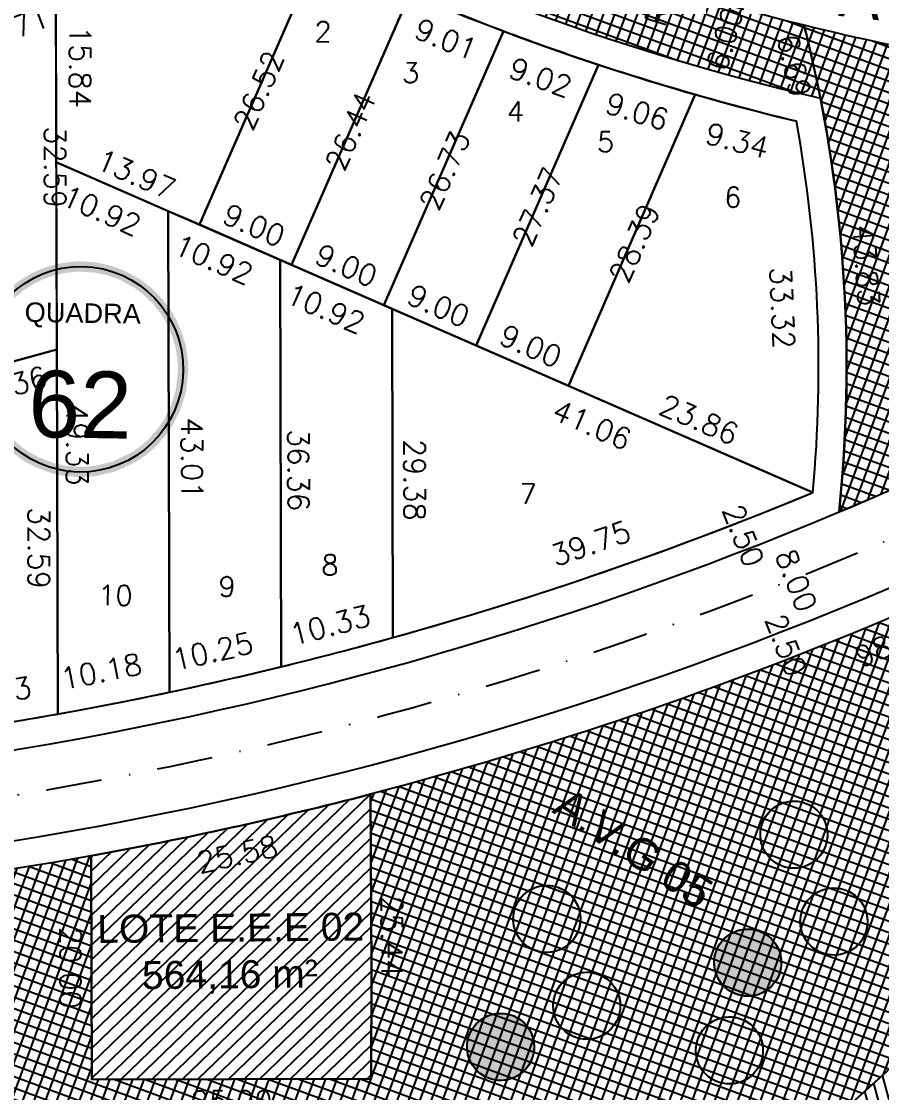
# Model space of a CAD drawing. Header units: millimetres. Extents: x -4430026 to 4783824, y 584 to 9593110.
# Drawn here: x 2902.9 to 2979.8, y 645.2 to 740.9 of the extents above; entities that cross this region are included whole.
import ezdxf
from ezdxf.enums import TextEntityAlignment as Align

# ---------------------------------------------------------------- set-up
doc = ezdxf.new("R2010")
doc.units = ezdxf.units.MM
doc.linetypes.add('CONTINUO', pattern=[0])
doc.linetypes.add('DASHDOT', pattern=[1, 0.5, -0.25, 0, -0.25])
for name, color, linetype in [('Bra-Rua Calçadas', 1, 'Continuous'), ('Calçada', 1, 'Continuous'), ('Cota', 8, 'Continuous'), ('EIXO DAS VIAS', 252, 'DASHDOT'), ('Elevatórias', 30, 'Continuous'), ('Lotes', 2, 'Continuous'), ('MOLHO', 88, 'Continuous'), ('Nomes de Ruas', 3, 'Continuous'), ('NON AEDIFICANDI', 252, 'Continuous'), ('Numero de lotes', 5, 'Continuous'), ('númeraçãoquadras', 4, 'Continuous'), ('TEXTO', 2, 'Continuous'), ('TXT A.VERDES', 7, 'Continuous'), ('Área Verde Alameda etc.', 92, 'Continuous'), ('Área Verde Geral', 98, 'Continuous')]:
    doc.layers.add(name, color=color, linetype=linetype)
doc.styles.add('arcad1', font='romans.shx')
doc.styles.add('ARIAL', font='arial.ttf', dxfattribs={"height": 0.25})
doc.styles.add('ROMANS', font='romans.shx')
doc.styles.add('STYLE1', font='sanss___.ttf')
doc.dimstyles.new('BOLA100', dxfattribs={"dimscale": 0, "dimtxt": 1.9, "dimasz": 0.18, "dimexe": 0.18, "dimexo": 0.063, "dimgap": 0, "dimtad": 1, "dimzin": 4, "dimdsep": 46, "dimtxsty": 'ROMANS', "dimcen": 0.09, "dimse1": 1, "dimse2": 1, "dimsd1": 1, "dimsd2": 1, "dimclrt": 256, "dimaunit": 1, "dimadec": 4, "dimazin": 0, "dimtfac": 1.2, "dimtix": 1, "dimtmove": 2, "dimatfit": 3, "dimfxl": 1, "dimtvp": 2, "dimtolj": 1, "dimtzin": 4, "dimarcsym": 0})
pattern_1 = [(69.82082076021932, (-350710.3129513949, -9590084.730252339), (-0.8940340631347666, 0.3285716724776191), []), (159.8208207602193, (-350710.3129513949, -9590084.730252339), (-0.3285716724776191, -0.8940340631347666), [])]

# ---------------------------------------------------------------- blocks, each defined once
blk = doc.blocks.new('*D6712')
at = {"layer": 'DEFPOINTS', "color": 0}
for p in [(2903.743326787358, 727.724905774046), (2906.858496201563, 727.7334253186942), (2903.878247630304, 678.3911325932037)]:
    blk.add_point(p, dxfattribs=at)
at = {"layer": 'Cota', "insert": (2907.875953070319, 703.0691368332468), "char_height": 1.9, "attachment_point": 5, "rotation": 270.1566954055562, "style": 'ROMANS'}
blk.add_mtext('\\A1;49.33', dxfattribs=at)
blk = doc.blocks.new('*D6713')
at = {"layer": 'DEFPOINTS', "color": 0}
for p in [(2913.755313552438, 723.3556231260789), (2917.13462046707, 723.3648650489317), (2913.872945048369, 680.3436943423491)]:
    blk.add_point(p, dxfattribs=at)
at = {"layer": 'Cota', "insert": (2918.143432662317, 701.8614987619737), "char_height": 1.9, "attachment_point": 5, "rotation": 270.1566954015312, "style": 'ROMANS'}
blk.add_mtext('\\A1;43.01', dxfattribs=at)
blk = doc.blocks.new('*D6714')
at = {"layer": 'DEFPOINTS', "color": 0}
for p in [(2923.767300314723, 718.986340479974), (2926.659730622414, 718.9942508648053), (2923.866750208183, 682.6225108970444)]:
    blk.add_point(p, dxfattribs=at)
at = {"layer": 'Cota', "insert": (2927.659452016427, 700.8149341782857), "char_height": 1.9, "attachment_point": 5, "rotation": 270.1566954038552, "style": 'ROMANS'}
blk.add_mtext('\\A1;36.36', dxfattribs=at)
blk = doc.blocks.new('*D6715')
at = {"layer": 'DEFPOINTS', "color": 0}
for p in [(2933.779287077939, 714.617057830144), (2937.061042405531, 714.6260329634865), (2933.859643982245, 685.2345752809682)]:
    blk.add_point(p, dxfattribs=at)
at = {"layer": 'Cota', "insert": (2938.051217304966, 699.937389793857), "char_height": 1.9, "attachment_point": 5, "rotation": 270.15669540465325, "style": 'ROMANS'}
blk.add_mtext('\\A1;29.38', dxfattribs=at)
blk = doc.blocks.new('*D6716')
at = {"layer": 'DEFPOINTS', "color": 0}
for p in [(2905.998196157614, 728.3425359279405), (2916.010182922228, 723.9732532818355), (2914.688193459019, 720.9439823310945)]:
    blk.add_point(p, dxfattribs=at)
at = {"layer": 'Cota', "insert": (2910.062177679369, 723.9993228130236), "char_height": 1.9, "attachment_point": 5, "rotation": 336.4232954248651, "style": 'ROMANS'}
blk.add_mtext('\\A1;10.92', dxfattribs=at)
blk = doc.blocks.new('*D6717')
at = {"layer": 'DEFPOINTS', "color": 0}
for p in [(2916.010182922228, 723.9732532818355), (2926.022169684513, 719.6039706375935), (2924.700180218051, 716.5746996793986)]:
    blk.add_point(p, dxfattribs=at)
at = {"layer": 'Cota', "insert": (2920.07416443972, 719.6300401607518), "char_height": 1.9, "attachment_point": 5, "rotation": 336.4232954248651, "style": 'ROMANS'}
blk.add_mtext('\\A1;10.92', dxfattribs=at)
blk = doc.blocks.new('*D6718')
at = {"layer": 'DEFPOINTS', "color": 0}
for p in [(2926.022169684513, 719.6039706375935), (2936.034156448195, 715.2346879914886), (2934.712166985595, 712.2054170421414)]:
    blk.add_point(p, dxfattribs=at)
at = {"layer": 'Cota', "insert": (2930.086151206336, 715.2607575238998), "char_height": 1.9, "attachment_point": 5, "rotation": 336.4232954248651, "style": 'ROMANS'}
blk.add_mtext('\\A1;10.92', dxfattribs=at)
blk = doc.blocks.new('*D6719')
at = {"layer": 'DEFPOINTS', "color": 0}
for p in [(2936.034156448195, 715.2346879914886), (2973.668093942093, 698.8110436220209), (2972.346104475482, 695.7817726634851)]:
    blk.add_point(p, dxfattribs=at)
at = {"layer": 'Cota', "insert": (2953.909113332345, 704.8642940097409), "char_height": 1.9, "attachment_point": 5, "rotation": 336.4232954248651, "style": 'ROMANS'}
blk.add_mtext('\\A1;41.06', dxfattribs=at)
blk = doc.blocks.new('*D6720')
at = {"layer": 'DEFPOINTS', "color": 0}
for p in [(2918.803011025755, 722.7544486988824), (2927.434623707562, 720.0320195123096), (2927.051739883131, 719.1546608955153)]:
    blk.add_point(p, dxfattribs=at)
at = {"layer": 'Cota', "insert": (2923.690236881504, 722.702612572809), "char_height": 1.9, "attachment_point": 5, "rotation": 336.4232954248651, "style": 'ROMANS'}
blk.add_mtext('\\A1;9.00', dxfattribs=at)
blk = doc.blocks.new('*D6721')
at = {"layer": 'DEFPOINTS', "color": 0}
for p in [(2927.051739884062, 719.1546608936528), (2935.683352566874, 716.4322317053878), (2935.300468742369, 715.5548730884233)]:
    blk.add_point(p, dxfattribs=at)
at = {"layer": 'Cota', "insert": (2931.938965740084, 719.1028247662069), "char_height": 1.9, "attachment_point": 5, "rotation": 336.4232954248651, "style": 'ROMANS'}
blk.add_mtext('\\A1;9.00', dxfattribs=at)
blk = doc.blocks.new('*D6722')
at = {"layer": 'DEFPOINTS', "color": 0}
for p in [(2935.300468741437, 715.5548730884234), (2943.932081426938, 712.8324439095186), (2943.549197598348, 711.9550852831937)]:
    blk.add_point(p, dxfattribs=at)
at = {"layer": 'Cota', "insert": (2940.187694600734, 715.5030369700819), "char_height": 1.9, "attachment_point": 5, "rotation": 336.4232954248651, "style": 'ROMANS'}
blk.add_mtext('\\A1;9.00', dxfattribs=at)
blk = doc.blocks.new('*D6723')
at = {"layer": 'DEFPOINTS', "color": 0}
for p in [(2943.549197598348, 711.9550852850566), (2952.180810281799, 709.2326560931941), (2951.797926458052, 708.3552974779644)]:
    blk.add_point(p, dxfattribs=at)
at = {"layer": 'Cota', "insert": (2948.436423454081, 711.9032491544184), "char_height": 1.9, "attachment_point": 5, "rotation": 336.4232954248651, "style": 'ROMANS'}
blk.add_mtext('\\A1;9.00', dxfattribs=at)
blk = doc.blocks.new('*D6724')
at = {"layer": 'DEFPOINTS', "color": 0}
for p in [(2951.797926457586, 708.3552974779648), (2974.050977769584, 699.6884022407642), (2973.66809394349, 698.8110436201582)]:
    blk.add_point(p, dxfattribs=at)
at = {"layer": 'Cota', "insert": (2963.495871629521, 705.3312283290768), "char_height": 1.9, "attachment_point": 5, "rotation": 336.4232954248651, "style": 'ROMANS'}
blk.add_mtext('\\A1;23.86', dxfattribs=at)
blk = doc.blocks.new('*D6757')
at = {"layer": 'DEFPOINTS', "color": 0}
for p in [(2927.735311527724, 747.647022582639), (2930.296073624024, 746.5294927997465), (2917.126418642221, 723.3372894544641)]:
    blk.add_point(p, dxfattribs=at)
at = {"layer": 'Cota', "insert": (2924.120928024175, 734.7546038374062), "char_height": 1.9, "attachment_point": 5, "rotation": 66.4232954322444, "style": 'ROMANS'}
blk.add_mtext('\\A1;26.52', dxfattribs=at)
blk = doc.blocks.new('*D6758')
at = {"layer": 'DEFPOINTS', "color": 0}
for p in [(2935.951502711499, 743.9726763647539), (2938.481966017545, 742.8683691300326), (2925.375147500528, 719.7375016492344)]:
    blk.add_point(p, dxfattribs=at)
at = {"layer": 'Cota', "insert": (2932.323089254978, 731.1307593740564), "char_height": 1.9, "attachment_point": 5, "rotation": 66.42329542986596, "style": 'ROMANS'}
blk.add_mtext('\\A1;26.44', dxfattribs=at)
blk = doc.blocks.new('*D6759')
at = {"layer": 'DEFPOINTS', "color": 0}
for p in [(2944.313293030007, 740.6319630928822), (2946.972953834491, 739.4712734037753), (2933.623876357904, 716.137713844005)]:
    blk.add_point(p, dxfattribs=at)
at = {"layer": 'Cota', "insert": (2940.757546341343, 727.6041263810871), "char_height": 1.9, "attachment_point": 5, "rotation": 66.42329543203778, "style": 'ROMANS'}
blk.add_mtext('\\A1;26.73', dxfattribs=at)
blk = doc.blocks.new('*D6760')
at = {"layer": 'DEFPOINTS', "color": 0}
for p in [(2952.821239399245, 737.6261589099207), (2955.401909814908, 736.4999410340384), (2941.872605214814, 712.5379260406388)]:
    blk.add_point(p, dxfattribs=at)
at = {"layer": 'Cota', "insert": (2949.056893565566, 724.3358022010779), "char_height": 1.9, "attachment_point": 5, "rotation": 66.42329543660195, "style": 'ROMANS'}
blk.add_mtext('\\A1;27.37', dxfattribs=at)
blk = doc.blocks.new('*D6761')
at = {"layer": 'DEFPOINTS', "color": 0}
for p in [(2961.476629438797, 734.9582143147029), (2964.263796973573, 733.7418800315249), (2950.121334074052, 708.9381382335459)]:
    blk.add_point(p, dxfattribs=at)
at = {"layer": 'Cota', "insert": (2957.715450134048, 721.1118195925674), "char_height": 1.9, "attachment_point": 5, "rotation": 66.42329544054279, "style": 'ROMANS'}
blk.add_mtext('\\A1;28.39', dxfattribs=at)
blk = doc.blocks.new('*D6763')
at = {"layer": 'DEFPOINTS', "color": 0}
for p in [(2906.044001866119, 711.5936909150819), (2896.05147720779, 708.8466592003148), (2906.831777527107, 708.7281005124191)]:
    blk.add_point(p, dxfattribs=at)
at = {"layer": 'Cota', "insert": (2901.583694313471, 708.2706011626076), "char_height": 1.9, "attachment_point": 5, "rotation": 15.371386492746733, "style": 'ROMANS'}
blk.add_mtext('\\A1;10.36', dxfattribs=at)
blk = doc.blocks.new('*D6766')
at = {"layer": 'DEFPOINTS', "color": 0}
for p in [(2904.278294344885, 744.7614598498234), (2904.321603775943, 728.9253766797967), (2907.217507705436, 728.9332965644195)]:
    blk.add_point(p, dxfattribs=at)
at = {"layer": 'Cota', "insert": (2908.14584943719, 736.8539362543552), "char_height": 1.9, "attachment_point": 5, "rotation": 270.156695402485, "style": 'ROMANS'}
blk.add_mtext('\\A1;15.84', dxfattribs=at)
blk = doc.blocks.new('*D6767')
at = {"layer": 'DEFPOINTS', "color": 0}
for p in [(2904.903984190772, 744.1757450292464), (2905.954886727954, 744.178619097967), (2906.044001864257, 711.5936909188074)]:
    blk.add_point(p, dxfattribs=at)
at = {"layer": 'Cota', "insert": (2905.898538206206, 727.8858790446073), "char_height": 1.9, "attachment_point": 5, "rotation": 270.15669540356384, "style": 'ROMANS'}
blk.add_mtext('\\A1;32.59', dxfattribs=at)
blk = doc.blocks.new('*D6768')
at = {"layer": 'DEFPOINTS', "color": 0}
for p in [(2905.998196159011, 728.342535929803), (2919.163808328099, 723.5811971833684), (2918.803011026686, 722.7544486988822)]:
    blk.add_point(p, dxfattribs=at)
at = {"layer": 'Cota', "insert": (2913.141378495845, 727.2459399559976), "char_height": 1.9, "attachment_point": 5, "rotation": 336.42329544294523, "style": 'ROMANS'}
blk.add_mtext('\\A1;13.97', dxfattribs=at)
blk = doc.blocks.new('*D6771')
at = {"layer": 'DEFPOINTS', "color": 0}
for p in [(2903.455864968575, 710.1401588156278), (2904.591909456869, 710.1432657354067), (2904.681024591775, 677.5583375618348)]:
    blk.add_point(p, dxfattribs=at)
at = {"layer": 'Cota', "insert": (2904.450418983311, 693.8502928337421), "char_height": 1.9, "attachment_point": 5, "rotation": 270.15669540113436, "style": 'ROMANS'}
blk.add_mtext('\\A1;32.59', dxfattribs=at)
blk = doc.blocks.new('*D7274')
at = {"layer": 'DEFPOINTS', "color": 0}
for p in [(2909.125189888743, 666.3386362828801), (2906.357092872597, 646.3309911345656), (2909.179886833286, 646.3387110736708)]:
    blk.add_point(p, dxfattribs=at)
at = {"layer": 'Cota', "insert": (2907.279740847609, 656.3335518440355), "char_height": 1.9, "attachment_point": 5, "rotation": 270.1566953990325, "style": 'ROMANS'}
blk.add_mtext('\\A1;20.00', dxfattribs=at)
blk = doc.blocks.new('*D7276')
at = {"layer": 'DEFPOINTS', "color": 0}
for p in [(2966.748802680043, 696.0338653345145), (2967.017119197904, 693.4562696910019), (2967.653491323801, 693.7032992132494)]:
    blk.add_point(p, dxfattribs=at)
at = {"layer": 'Cota', "insert": (2967.450390002976, 694.9653344365997), "char_height": 1.9, "attachment_point": 5, "rotation": 291.2154190648402, "style": 'ROMANS'}
blk.add_mtext('\\A1;2.50', dxfattribs=at)
blk = doc.blocks.new('*D7277')
at = {"layer": 'DEFPOINTS', "color": 0}
for p in [(2967.653491323801, 693.7032992132492), (2969.90005919429, 685.9945437815526), (2969.911863572123, 685.9991260529906)]:
    blk.add_point(p, dxfattribs=at)
at = {"layer": 'Cota', "insert": (2972.184274172747, 690.9450000096599), "char_height": 1.9, "attachment_point": 5, "rotation": 291.2154190655566, "style": 'ROMANS'}
blk.add_mtext('\\A1;8.00', dxfattribs=at)
blk = doc.blocks.new('*D7278')
at = {"layer": 'DEFPOINTS', "color": 0}
for p in [(2969.90005919429, 685.9945437815526), (2970.799942505067, 683.6621180046836), (2970.816550293287, 683.6685648835189)]:
    blk.add_point(p, dxfattribs=at)
at = {"layer": 'Cota', "insert": (2971.249822059469, 685.1776271531601), "char_height": 1.9, "attachment_point": 5, "rotation": 291.2154190655566, "style": 'ROMANS'}
blk.add_mtext('\\A1;2.50', dxfattribs=at)
blk = doc.blocks.new('*D7285')
at = {"layer": 'DEFPOINTS', "color": 0}
for p in [(3024.396313805004, 948.4351791050768), (2962.953946048264, 751.6561039630813)]:
    blk.add_point(p, dxfattribs=at)
at = {"layer": 'Cota', "insert": (2961.094252566678, 745.7001361456254), "char_height": 1.9, "attachment_point": 5, "rotation": 72.65952952900368, "style": 'ROMANS'}
blk.add_mtext('\\A1;R206.15', dxfattribs=at)
blk = doc.blocks.new('*D7295')
at = {"layer": 'DEFPOINTS', "color": 0}
for p in [(2909.179886833286, 646.3387110736707), (2934.179793337813, 646.407082252253), (2934.187834918878, 643.466679893484)]:
    blk.add_point(p, dxfattribs=at)
at = {"layer": 'Cota', "insert": (2921.685283561828, 644.3824907514766), "char_height": 1.9, "attachment_point": 5, "rotation": 0.1566953942738612, "style": 'ROMANS'}
blk.add_mtext('\\A1;25.00', dxfattribs=at)
blk = doc.blocks.new('*D7296')
at = {"layer": 'DEFPOINTS', "color": 0}
for p in [(2934.095441842906, 671.8456502613168), (2935.028660891442, 671.8487447130875), (2934.179793337813, 646.4070822522532)]:
    blk.add_point(p, dxfattribs=at)
at = {"layer": 'Cota', "insert": (2936.020831416253, 659.132610786799), "char_height": 1.9, "attachment_point": 5, "rotation": 270.1899858097031, "style": 'ROMANS'}
blk.add_mtext('\\A1;25.44', dxfattribs=at)
blk = doc.blocks.new('*D7429')
at = {"layer": 'DEFPOINTS', "color": 0}
for p in [(3058.286737488454, 717.4703627173346), (2967.203515573854, 637.2812898272289), (2968.20399428798, 636.1726987232007)]:
    blk.add_point(p, dxfattribs=at)
at = {"layer": 'Cota', "insert": (3011.608405858768, 678.6353817304621), "char_height": 1.9, "attachment_point": 5, "rotation": 42.0655468287979, "style": 'ROMANS'}
blk.add_mtext('\\A1;121.34', dxfattribs=at)
blk = doc.blocks.new('*D7622')
at = {"layer": 'DEFPOINTS', "color": 0}
for p in [(2966.071071589271, 742.3824923237219), (2964.436917754611, 736.6093180415585), (2965.87881283796, 736.2011754384653)]:
    blk.add_point(p, dxfattribs=at)
at = {"layer": 'Cota', "insert": (2965.781803827885, 739.3465036031971), "char_height": 1.9, "attachment_point": 5, "rotation": 74.19531221067908, "style": 'ROMANS'}
blk.add_mtext('\\A1;6.00', dxfattribs=at)
blk = doc.blocks.new('NUM_quadra')
at = {"color": 6, "const_width": 0.02}
blk.add_lwpolyline([(-0.0133520432061038, 0.1995538096409646), (-0.03396137207856104, 0.197095472313652), (-0.0578817124285985, 0.1914411329007772), (-0.07790545024554181, 0.1842029880920486), (-0.0980839678893761, 0.1742972611462264), (-0.1207629871017981, 0.1594249069193736), (-0.1377379490426744, 0.1450112319564166), (-0.1520556984439002, 0.1299194541657934), (-0.1625180437624446, 0.1165670856272393), (-0.1764344977441241, 0.09418528550563855), (-0.1852438537613963, 0.07539704665055813), (-0.1940684209960429, 0.04834716095183544), (-0.1985176143253418, 0.02430548914494118), (-0.2, 2.449293598294707e-17), (-0.1977479207858246, -0.02992924698156066), (-0.1921041628016216, -0.05564162681201971), (-0.1838936225002688, -0.07863291679524947), (-0.1712831141684111, -0.1032574200760946), (-0.1545538230998021, -0.126937448238237), (-0.1388948904680539, -0.143903472514972), (-0.1218702926523065, -0.1585800484576833), (-0.1045798103362554, -0.1704789232428245), (-0.08309400008057272, -0.1819213762882465), (-0.05305444697320133, -0.1928347107145593), (-0.03024527360995229, -0.1976998316242559), (-3.673940397442059e-17, -0.2), (0.03093315800827364, -0.1975933696651666), (0.06772550614199915, -0.1881841008635162), (0.1069104891608479, -0.1690270608730692), (0.1240420910364873, -0.1568870920480579), (0.1407237443089076, -0.1421155437933556), (0.1613804970022024, -0.118136934052489), (0.1736687274357323, -0.09919260612995974), (0.1869657857282061, -0.0710196801389201), (0.1962420223455323, -0.03858845249210724), (0.2, 0), (0.1989460999390915, 0.02050486086334195), (0.1943382022861565, 0.04725106487884616), (0.1870936531840374, 0.07068214016462095), (0.1741307933804454, 0.09837919900414235), (0.1635485483198982, 0.1151167769808291), (0.147166134549038, 0.1354331157505226), (0.1285083774114599, 0.1532501123493023), (0.1062576314788641, 0.1694382358043837), (0.07819320380287934, 0.1840810225934259), (0.05327206202334694, 0.1927747063485785), (0.02666753040880443, 0.1982141337591634), (1.224646799147353e-17, 0.2)], close=True, dxfattribs=at)
blk.add_circle((0, 0), 0.2)
at = {"color": 3, "insert": (-0.1114319926046001, 0.1285282569724242), "char_height": 0.038, "width": 0.2663, "attachment_point": 1, "style": 'STYLE1'}
blk.add_mtext('\\fArial|b0|i0|c0|p34;QUADRA', dxfattribs=at)
at = {"color": 3, "style": 'STYLE1'}
blk.add_attdef('00', text='', height=0.13, dxfattribs=at).set_placement((-2.886579864025407e-15, -0.1334628551621867), align=Align.CENTER)

msp = doc.modelspace()

# ---------------------------------------------------------------- hatches: boundary and pattern name
at = {"layer": 'Elevatórias'}
h = msp.add_hatch(dxfattribs=at)
h.set_pattern_fill('ANSI31', color=256, scale=0.3, angle=358.975395059171, style=0)
h.set_pattern_definition([(43.97539505917106, (-4711580.96226169, -10350861.02052405), (-0.6613677988558277, 0.6854552389737766), [])])
edge = h.paths.add_edge_path()
edge.add_arc((2848.468984549445, 1000.734205130536), 339.8522792472692, 280.28112875837877, 284.5930508781168, ccw=False)
edge.add_line((2909.125189886299, 666.3386362847427), (2909.179886831307, 646.3387110699455))
edge.add_line((2909.179886831307, 646.3387110699455), (2934.179793336765, 646.4070822522531))
edge.add_line((2934.179793336765, 646.4070822522531), (2934.181414075532, 656.1279040296117))
edge.add_line((2934.181414075532, 656.1279040296117), (2934.095441839529, 671.845650265042))
at = {"layer": 'MOLHO'}
for points in [[(2970.542577803471, 658.0921192225555, 1), (2965.134529126679, 655.4934638962636, 1)], [(2948.445458413904, 650.5594306141625, 1), (2943.037409737577, 647.9607752878705, 1)]]:
    msp.add_hatch(color=256, dxfattribs=at).paths.add_polyline_path(points)
at = {"layer": 'NON AEDIFICANDI'}
h = msp.add_hatch(dxfattribs=at)
h.set_pattern_fill('ANSI31', color=256, scale=0.3, angle=59.99999999999993, style=0)
h.set_pattern_definition([(104.9999999999998, (-350710.3129513949, -9590084.730252339), (-0.9200443495403381, -0.2465251404601488), [])])
h.paths.add_polyline_path([(3101.711835811891, 749.1986135896782), (3100.08263361738, 755.1902244631688), (2968.203992664976, 636.1726961527506), (3024.056070989043, 636.2459762245903)])
at = {"layer": 'Área Verde Alameda etc.'}
h = msp.add_hatch(dxfattribs=at)
h.set_pattern_fill('ANSI37', color=256, scale=0.3, angle=24.82082076021936, style=0)
h.set_pattern_definition(pattern_1)
edge = h.paths.add_edge_path()
edge.add_arc((2927.430991658812, 750.7914316915462), 6.000000001507931, 63.86712742307185, 119.3715047369856)
edge.add_arc((2832.336272604169, 919.7537955977509), 187.8847235041645, 298.1493175323851, 299.37150468325655, ccw=False)
edge.add_arc((3024.396313782419, 948.4351791050772), 220.1484149093194, 241.9799375307803, 256.8579278332629)
edge.add_arc((2851.679434131353, 709.9921384547392), 125.0000000169615, 11.09777027722083, 14.16214752852102)
edge.add_arc((3024.396313786785, 948.4351791143904), 214.1484149160334, 243.86712736503148, 256.0802852195177, ccw=False)
at = {"layer": 'Área Verde Geral'}
h = msp.add_hatch(dxfattribs=at)
h.set_pattern_fill('ANSI37', color=256, scale=0.3, angle=24.82082076021936, style=0)
h.set_pattern_definition(pattern_1)
edge = h.paths.add_edge_path()
edge.add_arc((3024.396313769206, 948.4351791050772), 214.1484149077177, 256.0802852243268, 264.14566960958746, ccw=False)
edge.add_arc((2851.67943414573, 709.9921384603272), 125.0000000021377, -5.929179564653623, 14.162147524957504, ccw=False)
edge.add_arc((2848.468984525056, 1000.73420513985), 329.3522792619121, 292.7835077634981, 299.4368624586885)
edge.add_arc((3007.385042751137, 719.1274173278848), 5.999999999954626, 299.4368624464802, 374.3496342709339)
edge.add_arc((3007.38504274747, 719.1274173297475), 6.000000002282142, 14.34963424502304, 37.71073075349039)
edge.add_arc((3034.282748337822, 739.924374658663), 27.99999999999863, 197.9695870209001, 217.7107307699222, ccw=False)
edge.add_arc((3001.941254377934, 729.4349624515066), 6.000000000340696, 17.9695870103582, 84.14566959844791)
h = msp.add_hatch(dxfattribs=at)
h.set_pattern_fill('ANSI37', color=256, scale=0.3, angle=24.82082076021936, style=0)
h.set_pattern_definition(pattern_1)
edge = h.paths.add_edge_path()
edge.add_arc((3056.777142515684, 713.7661592923591), 3.9999999994261, 67.8273523811458, 90.15658619618229)
edge.add_arc((3056.777142500143, 713.7661592923591), 3.99999999950745, 90.15658597356828, 130.6934268046546)
edge.add_arc((3034.282748334737, 739.9243746474872), 30.49999999239111, 256.46565016897307, 310.69342696096425, ccw=False)
edge.add_arc((3026.20877285801, 706.3824468628059), 4.00000000068891, 76.465650200054, 104.7119866505772)
edge.add_arc((3026.208772843051, 706.3824468646685), 3.999999995071649, 104.711986450101, 121.1250336505209)
edge.add_arc((2848.468984525638, 1000.734205126811), 339.8522792516164, 284.59305088215604, 301.1250338195969, ccw=False)
edge.add_line((2934.095441839994, 671.8456502631793), (2934.181414076464, 656.1279040463755))
edge.add_line((2934.181414076464, 656.1279040463755), (2934.179793336765, 646.4070822503904))
edge.add_line((2934.179793336765, 646.4070822503904), (2909.179886830841, 646.3387110699455))
edge.add_line((2909.179886830841, 646.3387110699455), (2909.125189887696, 666.3386362810174))
edge.add_arc((2848.468984537803, 1000.734205132399), 339.8522792551014, 271.1084008787125, 280.2811287603735, ccw=False)
edge.add_arc((2854.603465122042, 1243.28648180892), 582.341130961943, 256.511229338136, 270.0432551025399, ccw=False)
edge.add_line((2718.769609450233, 677.0088498443852), (2718.863332873547, 642.7389038671295))
edge.add_line((2718.863332873547, 642.7389038671295), (2718.88218513677, 635.845578929458))
edge.add_line((2718.88218513677, 635.845578929458), (2909.290613002946, 636.0954021029661))
edge.add_line((2909.290613002946, 636.0954021029661), (2934.29080756182, 636.128203315709))
edge.add_line((2934.29080756182, 636.128203315709), (2968.20399428798, 636.1726987232009))
edge.add_line((2968.20399428798, 636.1726987232009), (3058.286737488454, 717.4703627173344))

# ---------------------------------------------------------------- linework, layer by layer
at = {"layer": 'Bra-Rua Calçadas'}
msp.add_lwpolyline([(2930.073717621492, 756.178081810523, 0.2470322407682918), (2924.488169217353, 756.0201787781457, -0.005332848017810643), (2920.974836546799, 754.0918678399662, 0.0650088266620318), (2974.341953577345, 734.052610756878, 0.01337166501172139), (2972.88033423653, 740.5754969679306, -0.05334045613578519)], format="xyb", close=True, dxfattribs=at)
msp.add_arc((2851.679434149397, 709.9921384566019), 124.9999999989645, 354.0708204138405, 14.16214757259898, dxfattribs=at)
at = {"layer": 'Calçada', "lineweight": -3, "flags": 128}
msp.add_lwpolyline([(2733.247448062395, 734.0569071397672), (2816.053687801455, 732.5759475827704, 0.1509820362862692), (2924.488169216422, 756.0201787744204, 0.1509820362862692)], format="xyb", dxfattribs=at)
at = {"layer": 'Calçada', "lineweight": -3}
msp.add_lwpolyline([(3058.286737488454, 717.4703627173344, 0.09773912245478478), (3056.766210750548, 717.766144353945, 0.1787432214899407), (3054.169096806889, 716.7989958618323, -0.2411301581648271), (3027.144885955249, 710.2713660281638, 0.123875755306096), (3025.192931666841, 710.2513054386268, 0.07173811319089315), (3024.141143247822, 709.8066121377537, -0.07225975843593249), (2934.095441839994, 671.8456502631793), (2934.181414076464, 656.1279040463755), (2934.179793336765, 646.4070822503904), (2909.179886830841, 646.3387110699455), (2909.125189887696, 666.3386362810174, -0.04004496051043768), (2855.043099998367, 660.9455167968313, -0.05911331187291066), (2718.769609450233, 677.0088498443852), (2718.863332873547, 642.7389038671295), (2718.88218513677, 635.845578929458), (2909.290613002946, 636.0954021029661), (2934.29080756182, 636.128203315709), (2968.20399428798, 636.1726987232009)], format="xyb", close=True, dxfattribs=at)
at = {"layer": 'Calçada'}
msp.add_lwpolyline([(2934.095441839529, 671.845650265042, -0.0188165297862163), (2909.125189886299, 666.3386362847427), (2909.179886831307, 646.3387110699455), (2934.179793336765, 646.4070822522531), (2934.181414075532, 656.1279040296117)], format="xyb", close=True, dxfattribs=at)
at = {"layer": 'Calçada', "lineweight": -3}
msp.add_arc((2832.336272475181, 919.753795592163), 179.8847235656208, 266.6835755198842, 295.258956430846, dxfattribs=at)
at = {"layer": 'Calçada'}
for centre, radius, start, end in [((2851.679434150328, 709.9921384584645), 125, 354.0708204138405, 11.09777031362775), ((2848.4689845353, 1000.734205130536), 329.3522792517206, 271.1084008886581, 299.436862446934), ((2848.4689845353, 1000.734205130536), 337.3522792517206, 271.1084008886581, 301.1250338163362), ((2848.468972539167, 1000.73425946017), 339.8523348520734, 280.2811291213843, 284.5930505376023)]:
    msp.add_arc(centre, radius, start, end, dxfattribs=at)
at = {"layer": 'EIXO DAS VIAS', "ltscale": 10, "flags": 128}
msp.add_lwpolyline([(2722.602143614424, 738.2479342166821), (2816.263767167331, 736.5728300586829, 0.1585392770966974), (2927.099639855196, 762.1673248410711, 0.1585392770966974)], format="xyb", dxfattribs=at)
at = {"layer": 'EIXO DAS VIAS', "ltscale": 10}
for centre, radius, start, end in [((3024.396313790103, 948.4351791069398), 210.1484149169725, 234.7171972417039, 266.1568491381424), ((2848.4689845353, 1000.734205130536), 333.3522792517206, 271.1084008886581, 301.9432498845528)]:
    msp.add_arc(centre, radius, start, end, dxfattribs=at)
at = {"layer": 'Lotes', "flags": 128}
msp.add_lwpolyline([(2733.202743619086, 731.5573068671415), (2815.92313708678, 730.0778826419751, 0.1436300062362057), (2920.977301623543, 751.2631106321255, 0.1436300062362057)], format="xyb", dxfattribs=at)
at = {"layer": 'Lotes'}
for points in [[(2929.411903910675, 747.06418182892, -0.01058061068554407), (2920.977301622612, 751.2631106302629, -0.02182033151408311), (2905.954886727837, 744.178619092379), (2905.99819615936, 728.342535929803), (2918.803011026104, 722.7544486988822)], [(2937.628095093985, 743.3898356147597, -0.01010706392817472), (2929.411903912072, 747.0641818307827), (2918.803011027501, 722.7544486970196), (2927.051739884411, 719.1546608936528)], [(2905.954886728303, 744.1786190961043, -0.01406641325912375), (2895.965411163272, 740.3166877329836), (2896.051477206742, 708.8466592059026), (2906.044001864606, 711.5936909188072)], [(2945.98988541389, 740.0491223447511, -0.01011163564456673), (2937.628095093985, 743.3898356147597), (2927.051739884411, 719.1546608936528), (2935.300468741787, 715.5548730865607)], [(2954.49783178406, 737.0433181524763, -0.01013282555474879), (2945.98988541389, 740.0491223447511), (2935.300468741787, 715.5548730884234), (2943.549197598697, 711.9550852850566)], [(2963.153221823612, 734.3753735628466, -0.01017094929561372), (2954.497831783128, 737.043318154339), (2943.549197600094, 711.9550852813313), (2951.797926457004, 708.3552974779645)], [(2972.187287407798, 731.9945770316313, -0.01049136197931845), (2963.15322182268, 734.3753735609839), (2951.797926455607, 708.3552974798272), (2973.668093942442, 698.8110436220209, 0.06810330132708566)], [(2972.187287408729, 731.9945770297686, -0.01049136197982386), (2963.153221823612, 734.3753735628466), (2951.797926456073, 708.3552974779645), (2973.668093944305, 698.8110436220209, 0.06810330132704531)], [(2916.010182921646, 723.973253285561), (2905.998196157963, 728.3425359279404), (2906.044001861346, 711.5936909206698), (2906.133116999978, 679.0087627452353, 0.007789646983271076), (2916.127814416644, 680.9613244943807)], [(2926.022169684862, 719.6039706375936), (2918.803011026104, 722.7544486988822), (2916.010182922577, 723.9732532818357), (2916.12781442037, 680.9613244943807, 0.00784066305469047), (2926.121619578322, 683.2401410528014)], [(2936.034156448079, 715.2346879933516), (2935.300468741787, 715.554873090286), (2927.05173988348, 719.1546608955155), (2926.022169685328, 719.6039706413189), (2926.121619578322, 683.2401410528014, 0.00790057577985436), (2936.114513351453, 685.8522054367254)], [(2951.797926456073, 708.3552974798272), (2943.549197599628, 711.955085283194), (2936.034156448079, 715.234687991489), (2936.114513351453, 685.8522054367254, 0.03041385335116349), (2973.668093944771, 698.8110436220209)], [(2906.044001865072, 711.5936909169445), (2896.051477206742, 708.8466592059026), (2896.13754325254, 677.3766306695084, 0.007747044632736131), (2906.133117000909, 679.0087627433727)]]:
    msp.add_lwpolyline(points, format="xyb", close=True, dxfattribs=at)
for points in [[(2929.411903911607, 747.0641818270574), (2918.803011027501, 722.7544486970196)], [(2937.628095093985, 743.3898356128971), (2927.051739885343, 719.1546608917902)], [(2945.98988541389, 740.0491223410258), (2935.300468742253, 715.5548730865607)], [(2954.497831783594, 737.0433181506137), (2943.549197600094, 711.9550852813313)], [(2963.153221823612, 734.3753735591213), (2951.797926457935, 708.3552974779645)], [(2905.998196160757, 728.3425359279404), (2973.668093944305, 698.8110436220209)], [(2906.044001865072, 711.5936909169445), (2896.051477208139, 708.8466592021773), (2886.057664399372, 706.5706397574882)]]:
    msp.add_lwpolyline(points, dxfattribs=at)
at = {"layer": 'Lotes', "flags": 128}
for points in [[(2906.133117001375, 679.0087627433727), (2905.954886728769, 744.1786190942416)], [(2916.12781442037, 680.9613244943807), (2916.010182923043, 723.9732532836983)], [(2926.121619579253, 683.240141054664), (2926.022169685793, 719.6039706394563)], [(2936.114513352384, 685.8522054367254), (2936.034156448544, 715.234687991489)]]:
    msp.add_lwpolyline(points, dxfattribs=at)
at = {"layer": 'Lotes'}
for centre, radius, start, end in [((3024.396313790103, 948.4351791069398), 222.6484149169725, 242.3224741727429, 256.4383852560325), ((2851.679434150328, 709.9921384584645), 122.5, 354.7630824193842, 10.34714572902485), ((2848.4689845353, 1000.734205130536), 326.8522792517206, 271.1084008886581, 292.522420841465)]:
    msp.add_arc(centre, radius, start, end, dxfattribs=at)
at = {"layer": 'NON AEDIFICANDI', "color": 7}
msp.add_line((3114.599662548091, 768.2915199828127), (2938.718334590654, 609.5625493303428), dxfattribs=at)
at = {"layer": 'Área Verde Alameda etc.'}
msp.add_lwpolyline([(2930.073717621492, 756.178081810523, 0.2470322407682918), (2924.488169217353, 756.0201787781457, -0.005332848017810643), (2920.974836546799, 754.0918678399662, 0.0650088266620318), (2974.341953577345, 734.052610756878, 0.01337166501172139), (2972.88033423653, 740.5754969679306, -0.05334045613578519)], format="xyb", close=True, dxfattribs=at)
msp.add_arc((2851.679434149397, 709.9921384566019), 124.9999999989645, 354.0708204138405, 14.16214756933506, dxfattribs=at)
at = {"layer": 'Área Verde Geral'}
for points in [[(3002.553252227941, 735.4036690649132, -0.03520641344937046), (2972.880334238393, 740.5754969623426, -0.087890217294743), (2976.010726396797, 697.0797503144036, 0.02903889472726078), (3010.333827745506, 713.9020305425415, 0.3390298522007862), (3013.197851133404, 720.6144474894295, 0.1022865152773419), (3012.131696677638, 722.7974686231951, -0.08635065673848934), (3007.648576842026, 731.286035193179, 0.2970494035697245)], [(2972.065961318893, 665.2316112425665, -1), (2971.875136719887, 671.2285759728888, -1)], [(2949.968841929791, 657.6989226360361, -1), (2949.77801733032, 663.6958873626331, -1)], [(2975.63721474806, 657.468869598631, -1), (2975.446390150451, 663.4658343252281, -1)], [(2967.933965766208, 653.7943091951797, -1), (2967.743141164874, 659.7912739217768, -1)], [(2953.540095358958, 649.9361809921006, -1), (2953.349270760884, 655.933145716835, -1)], [(2945.83684637664, 646.261620584924, -1), (2945.646021775307, 652.2585853133837, -1)], [(2966.298608854284, 645.9450215772281, -1), (2966.107784254347, 651.9419863056878, -1)]]:
    msp.add_lwpolyline(points, format="xyb", close=True, dxfattribs=at)
for centre in [(2971.970549018924, 668.2300936095903), (2949.873429629357, 660.6974049993346), (2975.541802448091, 660.4673519656549), (2967.838553465774, 656.7927915584783), (2953.444683058058, 652.9346633572618), (2945.741434076206, 649.2601029519478), (2966.203196555713, 648.9435039405266)]:
    msp.add_circle(centre, 2.999999999999998, dxfattribs=at)

# ---------------------------------------------------------------- block references
at = {"layer": 'númeraçãoquadras', "linetype": 'ByBlock', "extrusion": (0.08441109911141861, -0.001452856403118583, 0.996429955167484)}
ref = msp.add_blockref('NUM_quadra', (759.7679450460694, -2885.149509682423, 245.2257232492059), dxfattribs=dict(at, xscale=45.93175888075766, yscale=45.93175888024863, zscale=45.93175853019476, rotation=270.0385460294471))
ref.add_attrib('00', '62', dxfattribs={"layer": '0', "color": 3, "extrusion": (0.08441109911141861, -0.001452856403118583, 0.996429955167484), "height": 5.971128608923882, "rotation": 270.0385460324998, "style": 'STYLE1'}).set_placement((753.6377660925176, -2885.153633798858, 245.2257232491653), align=Align.CENTER)

# ---------------------------------------------------------------- texts
at = {"layer": 'Cota', "style": 'ROMANS'}
for s, rotation, p in [('39.75', 19.03832392633801, (2950.637572403519, 692.1771984082202, -51.85376853344381)), ('10.25', 12.8451307819644, (2916.62928343889, 682.8914540801684, -51.85376853344381)), ('10.18', 11.0540656492251, (2906.607625575723, 681.1939173564801, -51.85376853344381)), ('10.13', 9.273727729920244, (2896.688588371953, 679.3188354224453, -51.85376853344381))]:
    msp.add_text(s, height=1.9, rotation=rotation, dxfattribs=at).set_placement(p)
at = {"layer": 'Cota', "char_height": 1.9, "attachment_point": 5, "style": 'ROMANS'}
for s, insert, rotation in [('\\A1;10.71', (2901.780282508103, 740.1262526512633, -51.85376853344381), 21.136502366164986), ('\\A1;9.01', (2940.854364830057, 739.3300558217356, -51.85376853344381), 338.22223921387524), ('\\A1;6.69', (2971.982887993088, 736.9492015131304), 282.62995890287414), ('\\A1;9.02', (2949.311965012444, 735.9084899910281, -51.85376853344381), 340.54200435055753), ('\\A1;9.06', (2957.950660573772, 732.8710903395454, -51.85376853344381), 342.86856564675804), ('\\A1;9.34', (2966.898806532832, 730.2576723918805, -51.85376853344381), 345.2362078096245), ('\\A1;43.83', (2978.434523239253, 719.1147117596606), 274.1164839801602), ('\\A1;33.32', (2970.923651167179, 715.313380586032, -51.85376853344381), 272.555114078922), ('\\A1;10.33', (2930.486912224429, 686.960760472391, -51.85376853344381), 14.648906628037032), ('\\A1;98.06', (2980.944821178493, 685.3971072696636), 22.859042350876432), ('\\A1;25.58', (2922.187064993648, 666.4770108387361), 12.437089822954894)]:
    msp.add_mtext(s, dxfattribs=dict(at, insert=insert, rotation=rotation))
at = {"layer": 'Nomes de Ruas', "extrusion": (-0.08174032972505925, 0.02873299177484383, 0.9962393957679576), "style": 'ARIAL'}
msp.add_text('AV.2 .', height=4, rotation=102.9674616850375, dxfattribs=at).set_placement((-1690.001149090513, 2558.894062846698, -222.5480130914559), align=Align.MIDDLE_CENTER)
at = {"layer": 'Numero de lotes', "style": 'arcad1'}
for s, p in [('2', (2929.860743774438, 740.0037537888179, 103.7075370668876)), ('3', (2937.71044639811, 736.3301831447075, 103.7075370668876)), ('4', (2947.089397185353, 732.8627976682524, 103.7075370668876)), ('5', (2955.120295575225, 730.1475635339061, 103.7075370668876)), ('6', (2966.505891613533, 725.20739366119, 103.7075370668876)), ('7', (2948.182349105236, 698.7039323840777, 103.7075370668876)), ('8', (2930.485691969619, 692.3332551364342, 103.7075370668876)), ('9', (2921.279324363788, 690.4071425889174, 103.7075370668876)), ('10', (2911.294992894271, 689.6213833690176, 103.7075370668876))]:
    msp.add_text(s, height=1.799999999999999, rotation=358.9753949972398, dxfattribs=at).set_placement(p, align=Align.MIDDLE_CENTER)
at = {"layer": 'TEXTO', "insert": (2904.277815832744, 660.9982230812798, 103.7075370668876), "char_height": 2.499999999999999, "width": 34.19904044274198, "attachment_point": 1, "rotation": 0.5367892684100127, "style": 'ARIAL'}
msp.add_mtext('{\\W5.54597; }LOTE E.E.E 02\\P{\\W9.62418; }564,16 m²', dxfattribs=at)
at = {"layer": 'TXT A.VERDES', "linetype": 'CONTINUO', "insert": (2951.800409242731, 672.613051453654, 103.7075370668876), "char_height": 2.799999999999998, "width": 43.98267497603157, "attachment_point": 1, "rotation": 326.3372202583431, "style": 'arcad1'}
msp.add_mtext('{\\fArial|b0|i0|c0|p34;A.V.G 05}', dxfattribs=at)

# ---------------------------------------------------------------- dimensions: what is measured, and where the dimension line sits
at = {"layer": 'Cota'}
dim = msp.add_radius_dim(center=(3024.396313805004, 948.4351791050768, -51.85376853344381), mpoint=(2962.953946048264, 751.6561039630813, -51.85376853344381), dimstyle='BOLA100', override={"dimscale": 1}, dxfattribs=at)
dim.commit()
dim.dimension.update_dxf_attribs({"geometry": '*D7285', "text_midpoint": (2961.094252566678, 745.7001361456254, -51.85376853344381), "dimtype": 164})
for p1, p2, distance, picture, middle in [((2917.126418642221, 723.3372894544641, -51.85376853344381), (2927.735311527724, 747.6470225826392, -51.85376853344381), -2.7939891426949224, '*D6757', (2924.120928024175, 734.7546038374062, -51.85376853344381)), ((2904.278294344886, 744.7614598498235, -51.85376853344381), (2904.321603775943, 728.925376679797, -51.85376853344381), 2.895914759350951, '*D6766', (2908.14584943719, 736.8539362543552, -51.85376853344381)), ((2906.044001864257, 711.5936909188072, -51.85376853344381), (2905.954886727954, 744.1786190979669, -51.85376853344381), 1.0509064672589796, '*D6767', (2905.898538206206, 727.8858790446073, -51.85376853344381)), ((2925.375147500528, 719.7375016492347, -51.85376853344381), (2935.951502711499, 743.9726763647536, -51.85376853344381), -2.760930823454653, '*D6758', (2932.323089254978, 731.1307593740564, -51.85376853344381)), ((2966.071071589271, 742.3824923237219), (2964.43691775461, 736.6093180415585), 1.4985465677945906, '*D7622', (2965.781803827885, 739.3465036031971)), ((2933.623876357904, 716.1377138440052, -51.85376853344381), (2944.313293030007, 740.6319630928824, -51.85376853344381), -2.9018952684938486, '*D6759', (2940.757546341343, 727.6041263810871, -51.85376853344381)), ((2941.872605214814, 712.5379260406385, -51.85376853344381), (2952.821239399245, 737.6261589099208, -51.85376853344381), -2.815710655986394, '*D6760', (2949.056893565566, 724.3358022010779, -51.85376853344381)), ((2950.121334074052, 708.9381382335464, -51.85376853344381), (2961.476629438797, 734.9582143147031, -51.85376853344381), -3.0410149548044, '*D6761', (2957.715450134048, 721.1118195925674, -51.85376853344381)), ((2905.998196159011, 728.342535929803, -51.85376853344381), (2918.803011026686, 722.7544486988822, -51.85376853344381), 0.9020464230333415, '*D6768', (2913.141378495845, 727.2459399559976, -51.85376853344381)), ((2903.878247630304, 678.3911325932036, -51.85376853344381), (2903.743326787358, 727.724905774046, -51.85376853344381), -3.1151810640537514, '*D6712', (2907.875953070319, 703.0691368332468, -51.85376853344381)), ((2913.872945048368, 680.343694342349, -51.85376853344381), (2913.755313552438, 723.3556231260786, -51.85376853344381), -3.379319552279172, '*D6713', (2918.143432662317, 701.8614987619737, -51.85376853344381)), ((2923.866750208183, 682.6225108970443, -51.85376853344381), (2923.767300314723, 718.9863404799739, -51.85376853344381), -2.892441124558597, '*D6714', (2927.659452016427, 700.8149341782857, -51.85376853344381)), ((3058.286737488454, 717.4703627173344), (2968.20399428798, 636.1726987232009), -1.4932956483393531, '*D7429', (3011.608405858768, 678.6353817304621)), ((2933.859643982245, 685.2345752809683, -51.85376853344381), (2933.779287077939, 714.617057830144, -51.85376853344381), -3.28176760042489, '*D6715', (2938.051217304966, 699.937389793857, -51.85376853344381)), ((2896.05147720779, 708.8466592003147, -51.85376853344381), (2906.044001866119, 711.5936909150819, -51.85376853344381), -2.9719015542036904, '*D6763', (2901.583694313471, 708.2706011626076, -51.85376853344381)), ((2904.681024591775, 677.5583375618348, -51.85376853344381), (2904.591909456869, 710.1432657354067, -51.85376853344381), 1.1360487367773904, '*D6771', (2904.450418983311, 693.8502928337421, -51.85376853344381)), ((2966.748802680044, 696.0338653345148, -51.85376853344381), (2967.653491323801, 693.7032992132495, -51.85376853344381), -0.6826368489034027, '*D7276', (2967.450390002976, 694.9653344365997, -51.85376853344381)), ((2934.179793337813, 646.4070822522531, -51.85376853344381), (2934.095441842905, 671.8456502613167, -51.85376853344381), -0.9332241789538503, '*D7296', (2936.020831416253, 659.132610786799, -51.85376853344381)), ((2909.125189888744, 666.3386362828801, -51.85376853344381), (2909.179886833286, 646.3387110736708, -51.85376853344381), -2.8228045171358334, '*D7274', (2907.279740847609, 656.3335518440355, -51.85376853344381)), ((2909.179886833286, 646.3387110736708, -51.85376853344381), (2934.179793337813, 646.4070822522531, -51.85376853344381), -2.9404133550371836, '*D7295', (2921.685283561828, 644.3824907514766, -51.85376853344381))]:
    dim = msp.add_aligned_dim(p1=p1, p2=p2, distance=distance, dimstyle='BOLA100', override={"dimscale": 1}, dxfattribs=at)
    dim.commit()
    dim.dimension.update_dxf_attribs({"geometry": picture, "text_midpoint": middle})
for base, p1, p2, angle, picture, middle in [((2914.688193459019, 720.9439823310945, -51.85376853344381), (2905.998196157614, 728.3425359279404, -51.85376853344381), (2916.010182922228, 723.9732532818357, -51.85376853344381), 156.4232954248651, '*D6716', (2910.062177679369, 723.9993228130236, -51.85376853344381)), ((2927.434623707562, 720.0320195123096, -51.85376853344381), (2918.803011025755, 722.7544486988822, -51.85376853344381), (2927.051739883131, 719.1546608955155, -51.85376853344381), 156.4232954248651, '*D6720', (2923.690236881504, 722.702612572809, -51.85376853344381)), ((2924.700180218051, 716.5746996793986, -51.85376853344381), (2916.010182922228, 723.9732532818357, -51.85376853344381), (2926.022169684513, 719.6039706375936, -51.85376853344381), 156.4232954248651, '*D6717', (2920.07416443972, 719.6300401607518, -51.85376853344381)), ((2935.683352566874, 716.4322317053878, -51.85376853344381), (2927.051739884062, 719.1546608936528, -51.85376853344381), (2935.300468742369, 715.5548730884234, -51.85376853344381), 156.4232954248651, '*D6721', (2931.938965740084, 719.1028247662069, -51.85376853344381)), ((2934.712166985595, 712.2054170421414, -51.85376853344381), (2926.022169684513, 719.6039706375936, -51.85376853344381), (2936.034156448195, 715.234687991489, -51.85376853344381), 156.4232954248651, '*D6718', (2930.086151206336, 715.2607575238998, -51.85376853344381)), ((2943.932081426938, 712.8324439095186, -51.85376853344381), (2935.300468741438, 715.5548730884234, -51.85376853344381), (2943.549197598348, 711.955085283194, -51.85376853344381), 156.4232954248651, '*D6722', (2940.187694600734, 715.5030369700819, -51.85376853344381)), ((2972.346104475482, 695.7817726634851, -51.85376853344381), (2936.034156448195, 715.234687991489, -51.85376853344381), (2973.668093942093, 698.8110436220209, -51.85376853344381), 156.4232954248651, '*D6719', (2953.909113332345, 704.8642940097409, -51.85376853344381)), ((2952.180810281799, 709.2326560931941, -51.85376853344381), (2943.549197598348, 711.9550852850566, -51.85376853344381), (2951.797926458052, 708.3552974779645, -51.85376853344381), 156.4232954248651, '*D6723', (2948.436423454081, 711.9032491544184, -51.85376853344381)), ((2974.050977769584, 699.6884022407642, -51.85376853344381), (2951.797926457586, 708.3552974779645, -51.85376853344381), (2973.66809394349, 698.8110436201582, -51.85376853344381), 156.4232954248651, '*D6724', (2963.495871629521, 705.3312283290768, -51.85376853344381)), ((2970.816550293287, 683.6685648835189, -51.85376853344381), (2969.900059194291, 685.9945437815527, -51.85376853344381), (2970.799942505068, 683.6621180046836, -51.85376853344381), 111.2154190655566, '*D7278', (2971.249822059469, 685.1776271531601, -51.85376853344381))]:
    dim = msp.add_linear_dim(base=base, p1=p1, p2=p2, angle=angle, dimstyle='BOLA100', override={"dimscale": 1}, dxfattribs=at)
    dim.commit()
    dim.dimension.update_dxf_attribs({"geometry": picture, "text_midpoint": middle})
dim = msp.add_linear_dim(base=(2969.911863572123, 685.9991260529906, -51.85376853344381), p1=(2967.653491323801, 693.7032992132495, -51.85376853344381), p2=(2969.900059194291, 685.9945437815527, -51.85376853344381), angle=111.2154190655566, dimstyle='BOLA100', override={"dimscale": 1}, dxfattribs=at)
dim.commit()
dim.dimension.update_dxf_attribs({"geometry": '*D7277', "text_midpoint": (2972.184274172747, 690.9450000096599, -51.85376853344381), "dimtype": 160})

doc.saveas('drawing.dxf')
